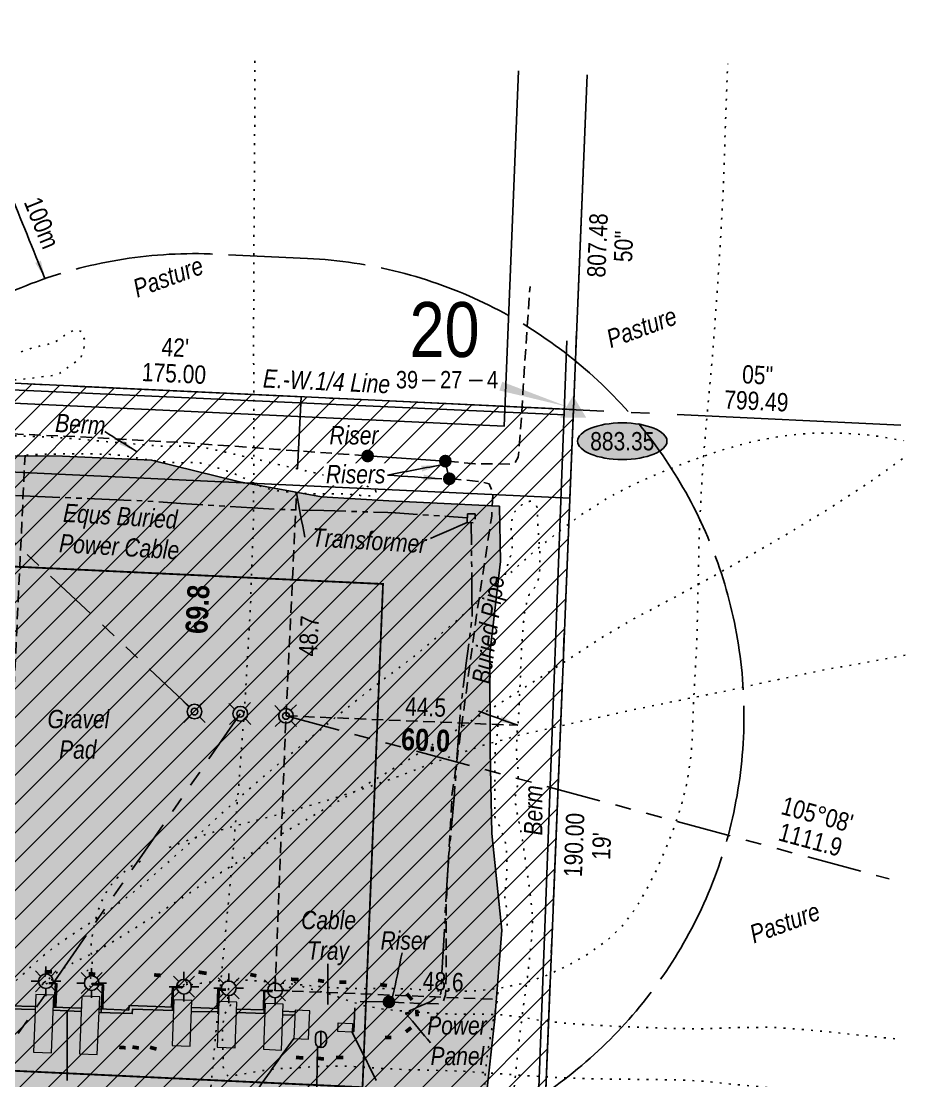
# Model space of a CAD drawing. Extents: x 300929 to 311962, y 5794822 to 5810027.
# Drawn here: x 304027 to 304510, y 5805430 to 5806009 of the extents above; entities that cross this region are included whole.
import ezdxf
from ezdxf.enums import TextEntityAlignment as Align

# ---------------------------------------------------------------- set-up
doc = ezdxf.new("R2010")
doc.units = 0
doc.header["$LTSCALE"] = 5
doc.header["$PDSIZE"] = 0.5
for name, pattern in [('foc-BUFFER', [16.75, 15, -1.75]), ('foc-DOT', [1, 0.2, -0.8]), ('foc-DRILLPATH', [14.75, 6, -1.75, 1.75, -1.75, 1.75, -1.75]), ('foc-QUARTERLINE', [33, 25, -3, 2, -3]), ('foc-TIELINE', [1.875, 1.25, -0.625]), ('foc-TOPO', [1, 0.2, -0.8]), ('POWERLINE5', [7.8, 2.4, -0.6, 0.6, -0.6, 0.6, -0.6, 2.4]), ('UG_PIPE', [1.875, 1.25, -0.625])]:
    doc.linetypes.add(name, pattern=pattern)
doc.layers.get('Defpoints').update_dxf_attribs({"color": 9})
for name, color, linetype in [('10', 1, 'Continuous'), ('9', 3, 'Continuous'), ('AS-DRILL', 8, 'foc-DOT'), ('AS-FENCE', 48, 'foc-FENCE'), ('AS-PIPE-UG', 44, 'UG_PIPE'), ('AS-PIPE-UG-T', 44, 'Continuous'), ('AS-POWER-EXISTING', 72, 'POWERLINE5'), ('AS-POWER-EXISTING-T', 72, 'Continuous'), ('AS-ROADS', 254, 'Continuous'), ('AS-SYMBOL', 7, 'Continuous'), ('AUX-BUFFER', 7, 'foc-BUFFER'), ('C-RW', 13, 'Continuous'), ('C-WS-S', 8, 'Continuous'), ('L-BD', 7, 'Continuous'), ('L-BD1', 253, 'Continuous'), ('L-MON', 1, 'Continuous'), ('L-QSEC', 8, 'foc-QUARTERLINE'), ('L-SECLBL', 7, 'Continuous'), ('L-TIE', 7, 'foc-TIELINE'), ('L-TIE-T', 7, 'Continuous'), ('P-BUFFER-PURPLE', 187, 'foc-TIELINE'), ('P-ELEVATION', 7, 'Continuous'), ('P-PDRILLPATH', 12, 'foc-DRILLPATH'), ('P-PROPOSED', 10, 'Continuous'), ('P-PROPOSED-EXISTING-H', 59, 'Continuous'), ('T-GENERAL', 48, 'foc-TOPO'), ('well', 7, 'Continuous')]:
    doc.layers.add(name, color=color, linetype=linetype)
doc.layers.add('AS-GENERAL', color=48, linetype='Continuous', lineweight=18)
doc.layers.add('T-TEXT', color=48, linetype='Continuous', lineweight=18)
doc.layers.add('AS-PIPE-AG', color=7, linetype='Continuous', true_color=0x7d00fa)
doc.layers.add('AS-PIPE-AG-T', color=7, linetype='Continuous', true_color=0x7d00fa)
doc.styles.add('80', font='ARIALN.TTF', dxfattribs={"height": 10})
doc.styles.add('80CG', font='ARIALN.TTF', dxfattribs={"height": 10})
doc.styles.add('80L', font='ARIALN.TTF', dxfattribs={"height": 10})
doc.styles.add('80LS', font='ARIALNI.TTF', dxfattribs={"height": 10})
doc.styles.add('BOLD', font='ARIALNB.TTF')
doc.styles.add('foc-LtypeFont', font='ARIALN.TTF', dxfattribs={"height": 7.35})
doc.styles.add('SIMPLEX', font='ARIALN.TTF')
doc.linetypes.add('foc-FENCE', pattern='A,10,-1,["X",foc-LtypeFont,S=0.2,R=0,X=-0.625,Y=-0.75],-1.24', length=12.24)
doc.dimstyles.new('CG2011', dxfattribs={"dimscale": 5, "dimtxt": 9, "dimasz": 2, "dimexe": 0.2, "dimexo": 0.0625, "dimgap": 0.5, "dimtad": 0, "dimtih": 1, "dimtoh": 1, "dimzin": 0, "dimdsep": 46, "dimtxsty": '80CG', "dimcen": 0.1, "dimse1": 1, "dimse2": 1, "dimclrd": 256, "dimclrt": 256, "dimaunit": 1, "dimadec": 4, "dimazin": 0, "dimtfac": 0.06, "dimtofl": 0, "dimtmove": 0, "dimatfit": 1, "dimfxl": 0.2, "dimtolj": 1, "dimtzin": 0, "dimlwd": -1, "dimarcsym": 0})
doc.dimstyles.new('Compass 5 000', dxfattribs={"dimscale": 5, "dimtxt": 9, "dimasz": 2, "dimexe": 0.2, "dimexo": 0.0625, "dimgap": 0.5, "dimtad": 0, "dimtih": 1, "dimtoh": 1, "dimzin": 0, "dimdsep": 46, "dimtxsty": '80CG', "dimcen": 0.1, "dimse1": 1, "dimse2": 1, "dimclrd": 256, "dimclrt": 256, "dimaunit": 1, "dimadec": 4, "dimazin": 0, "dimtfac": 0.06, "dimtofl": 0, "dimtmove": 0, "dimatfit": 1, "dimfxl": 0.2, "dimtolj": 1, "dimtzin": 0, "dimlwd": -1, "dimarcsym": 0})

# ---------------------------------------------------------------- blocks, each defined once
blk = doc.blocks.new('STRIA')
blk.add_hatch(color=255).paths.add_polyline_path([(-0.04, 1.52), (-1.47, -0.87), (1.39, -0.87)])
blk = doc.blocks.new('STRIAA')
blk.add_blockref('STRIA', (0, 0))
blk = doc.blocks.new('STRIB')
at = {"color": 1}
blk.add_solid([(-1.12, -0.67), (-0.04, 1.13), (1.04, -0.67)], dxfattribs=at)
blk = doc.blocks.new('STRIBB')
blk.add_blockref('STRIB', (0, 0))
blk = doc.blocks.new('STRICC')
for name in ['STRIAA', 'STRIBB']:
    blk.add_blockref(name, (0, 0))
blk = doc.blocks.new('fdspike')
blk.add_blockref('STRICC', (0, 0))
blk = doc.blocks.new('L-SECLBL')
at = {"layer": '9', "color": 7}
for p, q in [((-5.08, -27.83), (-12.29, -27.83)), ((20.7, -27.83), (13.5, -27.83))]:
    blk.add_line(p, q, dxfattribs=at)
at = {"layer": '10', "color": 2, "style": 'SIMPLEX'}
blk.add_attdef('SEC', text='', height=30, dxfattribs=at).set_placement((0, 0), align=Align.MIDDLE)
at = {"layer": '10', "color": 5, "style": '80L'}
blk.add_attdef('TWP', text='', height=9.5, dxfattribs=at).set_placement((-14.43, -27.37), align=Align.MIDDLE_RIGHT)
blk.add_attdef('RGE', text='', height=9.5, dxfattribs=at).set_placement((3.62, -27.37), align=Align.MIDDLE_CENTER)
blk.add_attdef('MER', text='', height=9.5, dxfattribs=at).set_placement((23.17, -27.37), align=Align.MIDDLE_LEFT)
blk = doc.blocks.new('RISER')
h = blk.add_hatch(color=255)
h.dxf.hatch_style = 1
edge = h.paths.add_edge_path()
edge.add_arc((0, 0), 0.7, 0, 360)
blk.add_hatch(color=13).paths.add_polyline_path([(0.58, -0.15), (-0.58, -0.15, 0.774597)])
at = {"color": 13}
blk.add_line((-0.58, -0.15), (0.58, -0.15), dxfattribs=at)
blk.add_circle((0, 0), 0.6, dxfattribs=at)
blk = doc.blocks.new('GAS')
h = blk.add_hatch(color=255)
h.dxf.hatch_style = 1
edge = h.paths.add_edge_path()
edge.add_arc((0, 0), 0.9, 0, 360)
for p, q in [((0, 0.81), (0, 1.62)), ((-0.81, 0), (-1.62, 0)), ((-0.57, 0.57), (-1.14, 1.14)), ((0.57, 0.57), (1.14, 1.14)), ((1.62, 0), (0.81, 0)), ((-0.57, -0.57), (-1.14, -1.14)), ((0, -0.81), (0, -1.62)), ((1.14, -1.14), (0.57, -0.57))]:
    blk.add_line(p, q)
blk.add_circle((0, 0), 0.8)
blk = doc.blocks.new('we')
at = {"layer": 'P-ELEVATION'}
h = blk.add_hatch(color=111, dxfattribs=at)
h.dxf.hatch_style = 1
edge = h.paths.add_edge_path()
edge.add_ellipse((0, 0), major_axis=(-24.38, 0), ratio=0.410256, start_angle=0, end_angle=360)
at = {"layer": 'P-ELEVATION', "color": 7, "flags": 128}
blk.add_lwpolyline([(0, 0, 12.5, 0, 0), (-12.42, -6.43, 0, 0, 0)], format="xyseb", dxfattribs=at)
at = {"layer": 'P-ELEVATION', "color": 7}
blk.add_ellipse((0, 0), major_axis=(-24.38, 0), ratio=0.410256, dxfattribs=at)
at = {"layer": 'P-ELEVATION', "style": '80'}
blk.add_attdef('ELEVATION', text='', height=10, dxfattribs=at).set_placement((0, 0), align=Align.MIDDLE_CENTER)
blk = doc.blocks.new('*U68')
at = {"color": 48}
for p, q in [((-0.6, 1.18), (-0.6, 0.6)), ((0.6, 1.18), (0.6, 0.6))]:
    blk.add_line(p, q, dxfattribs=at)
for centre, start, end in [((0, 1.18), 360, 540), ((0, 0.6), 180, 360)]:
    blk.add_arc(centre, 0.6, start, end, dxfattribs=at)
at = {"layer": 'Defpoints'}
blk.add_line((0, 1.78), (0, 0), dxfattribs=at)
blk = doc.blocks.new('WC')
at = {"layer": 'L-MON'}
h = blk.add_hatch(color=255, dxfattribs=at)
h.dxf.hatch_style = 1
edge = h.paths.add_edge_path()
edge.add_arc((0, 0), 0.9, 0, 360)
at = {"layer": 'L-MON', "color": 240, "flags": 128}
for points in [[(0.52, 0.61), (1.13, 1.21)], [(-0.62, 0.5), (-1.23, 1.12)], [(-1.18, -1.18), (-0.56, -0.57)], [(1.16, -1.18), (0.56, -0.57)]]:
    blk.add_lwpolyline(points, dxfattribs=at)
at = {"layer": 'L-MON', "color": 240}
for radius in [0.8, 0.373]:
    blk.add_circle((0, 0), radius, dxfattribs=at)

msp = doc.modelspace()

# ---------------------------------------------------------------- hatches: boundary and pattern name
at = {"layer": 'AS-ROADS'}
h = msp.add_hatch(color=256, dxfattribs=at)
h.dxf.hatch_style = 1
h.paths.add_polyline_path([(303917.068, 5805758.193), (303956.298, 5805775.403), (303999.251, 5805771.246), (304049.676, 5805771.028), (304098.378, 5805768.861), (304146.388, 5805757.041), (304191.161, 5805748.846), (304227.893, 5805746.693), (304288.248, 5805743.686), (304288.911, 5805713.551), (304283.036, 5805663.133), (304283.143, 5805609.968), (304284.176, 5805564.993), (304289.661, 5805512.283), (304285.741, 5805463.908), (304280.868, 5805419.413), (304279.878, 5805367.821), (304275.893, 5805350.171), (304234.083, 5805343.343), (304186.243, 5805346.381), (304140.708, 5805348.873), (304085.943, 5805350.723), (304028.601, 5805352.151), (303977.496, 5805358.036), (303922.293, 5805358.898), (303874.173, 5805361.896), (303816.378, 5805367.041), (303765.138, 5805371.586), (303725.253, 5805369.388), (303732.511, 5805427.701), (303732.756, 5805473.748), (303734.883, 5805521.446), (303738.038, 5805570.886), (303738.796, 5805625.651), (303738.943, 5805676.831), (303734.778, 5805723.613), (303779.398, 5805718.281), (303825.173, 5805716.448), (303876.448, 5805717.646), (303918.843, 5805721.588), (303918.469, 5805733.417), (303915.23, 5805741.375), (303904.433, 5805750.278), (303904.433, 5805753.785)])
at = {"layer": 'P-PROPOSED-EXISTING-H'}
h = msp.add_hatch(dxfattribs=at)
h.set_pattern_fill('ANSI31', color=256, scale=3.499752)
h.set_pattern_definition([(45, (3903.029, 1121.398), (-7.857167858, 7.857167858), [])])
h.paths.add_polyline_path([(303701.092, 5805744.73), (303888.37, 5805735.894), (303891.674, 5805817.071), (304328.657, 5805796.453), (304309.342, 5805321.879), (303685.081, 5805351.334)])

# ---------------------------------------------------------------- linework, layer by layer
at = {"layer": 'AS-DRILL', "flags": 128}
for points in [[(304154.828, 5805986.839), (304154.811, 5805978.628), (304154.554, 5805930.375), (304154.207, 5805882.377), (304154.051, 5805834.145), (304154.245, 5805785.9), (304153.999, 5805737.897), (304152.412, 5805690.173), (304149.71, 5805642.742), (304146.241, 5805594.867), (304142.183, 5805547.29), (304137.632, 5805499.258), (304133.025, 5805451.727), (304130.585, 5805424.234)], [(304116.028, 5805481.403), (304116.033, 5805481.528), (304115.884, 5805481.559), (304115.58, 5805481.446), (304115.253, 5805481.409), (304114.96, 5805481.595), (304114.738, 5805481.679), (304114.337, 5805481.67), (304113.761, 5805481.643), (304113.315, 5805481.76), (304112.991, 5805481.798), (304112.235, 5805481.653), (304112.011, 5805481.687), (304112.549, 5805481.991), (304113.402, 5805482.057), (304114.246, 5805481.899), (304115.076, 5805481.991), (304115.684, 5805482.192), (304116.17, 5805482.448), (304116.401, 5805482.614), (304116.868, 5805483.021), (304117.153, 5805483.285), (304117.233, 5805483.407), (304117.362, 5805483.502), (304117.597, 5805483.743), (304117.809, 5805484.035), (304118.045, 5805484.326), (304118.257, 5805484.618), (304118.47, 5805484.934), (304118.493, 5805484.908), (304117.995, 5805484.328), (304117.189, 5805483.559), (304116.8, 5805483.199), (304115.994, 5805482.43), (304115.274, 5805481.958), (304114.723, 5805481.93), (304114.181, 5805482.152), (304113.93, 5805482.112), (304114.089, 5805481.73), (304114.223, 5805481.299), (304114.158, 5805480.926), (304113.969, 5805480.584), (304114.14, 5805480.477), (304114.931, 5805480.871), (304115.853, 5805481.41), (304116.6, 5805481.931), (304117.073, 5805482.513), (304117.173, 5805483.159), (304117.128, 5805483.912), (304117.009, 5805484.692), (304116.872, 5805485.023), (304116.714, 5805484.829), (304116.846, 5805484.373), (304117.23, 5805483.957), (304117.646, 5805483.716), (304118.042, 5805483.6), (304118.416, 5805483.585), (304118.639, 5805483.527), (304118.653, 5805483.251), (304118.641, 5805482.951), (304118.812, 5805482.844), (304118.685, 5805482.799), (304118.033, 5805482.75), (304117.354, 5805482.676), (304116.953, 5805482.642), (304116.746, 5805482.476), (304116.688, 5805482.278), (304116.784, 5805482.174), (304117.282, 5805482.104), (304117.382, 5805482.1), (304119.193, 5805482.354), (304122.213, 5805482.81), (304125.411, 5805483.309), (304126.066, 5805483.433), (304130.694, 5805484.051), (304135.847, 5805484.648), (304141.546, 5805485.148), (304148.151, 5805485.138), (304155.434, 5805484.575), (304163.39, 5805483.935), (304172.217, 5805483.186), (304182.211, 5805482.19), (304193.18, 5805481.182), (304204.91, 5805480.443), (304216.938, 5805480.293), (304228.403, 5805480.44), (304239.651, 5805480.171), (304251.276, 5805479.311), (304263.165, 5805478.791), (304275.764, 5805479.169), (304288.906, 5805480.601), (304301.827, 5805483.393), (304314.232, 5805487.706), (304326.03, 5805493.145), (304336.887, 5805499.421), (304347.006, 5805506.677), (304355.978, 5805515.28), (304362.902, 5805524.614), (304368.648, 5805534.519), (304373.944, 5805545.094), (304378.695, 5805555.789), (304383.171, 5805567.121), (304387.168, 5805578.998), (304390.418, 5805591.579), (304392.464, 5805604.108), (304393.002, 5805610.117), (304393.387, 5805616.056), (304393.69, 5805622.474), (304393.948, 5805629.645), (304394.272, 5805637.838), (304394.786, 5805647.05), (304395.359, 5805657.11), (304395.857, 5805667.799), (304396.25, 5805679.017), (304396.539, 5805690.765), (304396.787, 5805703.365), (304397.028, 5805715.815), (304397.422, 5805729.585), (304398.028, 5805743.647), (304398.878, 5805758.825), (304399.93, 5805774.046), (304401.309, 5805789.954), (304402.83, 5805806.282), (304404.335, 5805822.835), (304405.654, 5805839.746), (304406.871, 5805857.262), (304408.079, 5805875.153), (304409.248, 5805893.971), (304410.224, 5805912.973), (304410.963, 5805932.309), (304411.623, 5805952.173), (304412.378, 5805972.559), (304412.863, 5805985.213)], [(304294.419, 5805707.495), (304306.826, 5805718.636), (304319.961, 5805729.376), (304331.483, 5805737.952), (304333.672, 5805739.517), (304348.016, 5805748.582), (304363.01, 5805756.347), (304378.687, 5805763.058), (304394.769, 5805769.252), (304410.748, 5805774.726), (304426.478, 5805778.983), (304442.588, 5805782.074), (304459.012, 5805783.626), (304475.327, 5805783.682), (304491.814, 5805782.405), (304508.441, 5805779.596), (304508.94, 5805779.465)], [(304040.666, 5805484.378), (304040.435, 5805484.237), (304039.998, 5805483.954), (304039.619, 5805483.844), (304039.117, 5805483.814), (304038.659, 5805483.607), (304038.141, 5805483.177), (304037.624, 5805482.747), (304038.056, 5805482.905), (304039.383, 5805483.578), (304040.789, 5805484.323), (304042.291, 5805484.99), (304043.948, 5805485.124), (304044.252, 5805485.237), (304044.689, 5805485.52), (304044.295, 5805485.035), (304043.036, 5805484.209), (304041.984, 5805483.55), (304041.219, 5805483.18), (304040.556, 5805482.881), (304039.819, 5805482.585), (304039.159, 5805482.336), (304038.525, 5805482.111), (304038.013, 5805481.831), (304037.861, 5805481.787), (304038.173, 5805482.075), (304038.563, 5805482.46), (304038.981, 5805482.894), (304039.086, 5805483.014), (304040.249, 5805483.969), (304042.292, 5805485.64), (304044.463, 5805487.405), (304045.316, 5805488.097), (304049.485, 5805491.035), (304054.934, 5805494.047), (304061.337, 5805497.172), (304068.462, 5805500.818), (304076.167, 5805505.242), (304084.553, 5805510.415), (304093.661, 5805516.135), (304103.691, 5805522.394), (304114.094, 5805529.213), (304125.067, 5805536.561), (304136.489, 5805543.84), (304148.343, 5805551.303), (304160.486, 5805559.13), (304173.259, 5805567.056), (304188.134, 5805575.625), (304204.395, 5805585.066), (304220.177, 5805594.425), (304235.957, 5805603.734), (304252.755, 5805614.129), (304270.757, 5805625.226), (304290.014, 5805637.05), (304309.676, 5805649.609), (304328.498, 5805661.825), (304345.42, 5805672.815), (304362.527, 5805682.772), (304381.918, 5805692.939), (304403.113, 5805704.411), (304425.938, 5805717.27), (304449.192, 5805730.837), (304471.855, 5805744.653), (304493.513, 5805758.984), (304509.583, 5805770.625)], [(304015.788, 5805485.398), (304015.872, 5805485.62), (304015.912, 5805485.994), (304015.817, 5805486.122), (304015.648, 5805486.279), (304015.424, 5805486.313), (304015.262, 5805486.019), (304015.069, 5805485.551), (304014.924, 5805485.057), (304014.852, 5805484.509), (304014.732, 5805483.989), (304014.488, 5805483.523), (304014.294, 5805483.055), (304014.408, 5805482.751), (304014.854, 5805483.283), (304015.595, 5805484.305), (304016.325, 5805485.052), (304016.795, 5805485.558), (304017.137, 5805485.97), (304017.354, 5805486.412), (304017.572, 5805486.854), (304018.039, 5805487.261), (304018.551, 5805487.565), (304018.934, 5805487.751), (304019.168, 5805487.992), (304019.458, 5805488.355), (304019.746, 5805488.694), (304019.963, 5805489.111), (304020.132, 5805489.58), (304020.278, 5805490.124), (304020.409, 5805490.269), (304020.591, 5805489.812), (304020.714, 5805489.132), (304020.654, 5805488.233), (304020.594, 5805487.36), (304020.588, 5805486.559), (304020.507, 5805485.787), (304020.498, 5805484.912), (304020.771, 5805484.225), (304021.684, 5805483.914), (304023.114, 5805484.008), (304024.443, 5805484.706), (304024.727, 5805484.945), (304026.593, 5805486.572), (304028.721, 5805488.515), (304030.988, 5805490.802), (304033.097, 5805492.87), (304033.823, 5805493.517), (304037.274, 5805496.633), (304041.179, 5805499.856), (304046.209, 5805503.686), (304052.539, 5805508.114), (304059.784, 5805512.907), (304068.314, 5805518.575), (304077.209, 5805524.603), (304085.917, 5805530.964), (304095.097, 5805538.507), (304105.256, 5805547.388), (304116.615, 5805557.522), (304126.87, 5805566.925), (304128.948, 5805568.869), (304141.927, 5805580.741), (304154.473, 5805591.779), (304166.744, 5805602.203), (304179.182, 5805612.419), (304191.231, 5805622.276), (304203.562, 5805632.322), (304216.48, 5805642.645), (304229.377, 5805652.443), (304242.533, 5805662.456), (304255.494, 5805673.253), (304268.526, 5805684.572), (304275.617, 5805690.724)], [(304108.05, 5805557.391), (304116.282, 5805560.652), (304128.451, 5805564.675), (304142.397, 5805568.752), (304157.745, 5805572.824), (304174.611, 5805577.337), (304192.989, 5805582.74), (304212.12, 5805588.839), (304232.519, 5805596.015), (304254.393, 5805604.407), (304278.171, 5805612.875), (304299.015, 5805618.656), (304304.975, 5805620.047), (304332.842, 5805626.276), (304359.699, 5805632.246), (304386.36, 5805637.697), (304412.967, 5805643.051), (304438.383, 5805648.651), (304464.319, 5805654.106), (304491.687, 5805659.08), (304510.098, 5805662.497)], [(304065.666, 5805483.366), (304065.76, 5805483.212), (304065.876, 5805482.982), (304065.917, 5805482.755), (304065.981, 5805482.477), (304065.604, 5805481.817), (304065.087, 5805480.761), (304065.382, 5805479.974), (304065.594, 5805480.291), (304065.007, 5805481.265), (304064.141, 5805482.125), (304063.496, 5805482.901), (304062.961, 5805483.948), (304062.206, 5805485.729), (304062.016, 5805487.888), (304062.941, 5805489.753), (304064.226, 5805491.254), (304064.594, 5805491.69), (304065.123, 5805492.419), (304065.472, 5805493.031), (304065.858, 5805493.941), (304065.971, 5805494.888), (304065.957, 5805495.163), (304065.714, 5805497.249), (304065.361, 5805500.341), (304065.329, 5805500.792), (304065.428, 5805505.842), (304066.385, 5805511.709), (304067.694, 5805517.587), (304069.404, 5805523.524), (304071.874, 5805529.657), (304075.24, 5805535.703), (304080.301, 5805541.583), (304087.327, 5805547.16), (304093.269, 5805550.523)], [(304165.763, 5805479.388), (304165.416, 5805479.477), (304165.321, 5805479.606), (304166.028, 5805479.753), (304166.833, 5805479.871), (304167.388, 5805479.975), (304167.924, 5805480.253), (304168.655, 5805480.4), (304169.724, 5805480.207), (304171.064, 5805479.929), (304172.324, 5805479.529), (304172.964, 5805479.279), (304173.128, 5805479.622), (304173.508, 5805480.358), (304173.886, 5805481.069), (304174.431, 5805481.572), (304174.716, 5805481.812), (304174.604, 5805482.141), (304174.6, 5805482.692), (304174.661, 5805482.965), (304174.848, 5805483.257), (304175.083, 5805483.498), (304175.211, 5805483.593), (304175.292, 5805483.74), (304175.351, 5805483.963), (304175.607, 5805484.103), (304175.632, 5805484.102), (304176.691, 5805483.685), (304179.067, 5805482.39), (304181.204, 5805481.38), (304182.834, 5805480.84), (304187.737, 5805479.546), (304193.603, 5805477.938), (304199.998, 5805475.809), (304206.955, 5805473.307), (304214.671, 5805471.026), (304223.362, 5805469.356), (304232.904, 5805468.328), (304242.931, 5805467.557), (304253.608, 5805466.76), (304264.903, 5805466.414), (304276.289, 5805466.464), (304287.387, 5805466.201), (304298.551, 5805465.059), (304310.555, 5805463.034), (304324.452, 5805461.409), (304340.699, 5805460.367), (304359.576, 5805459.42), (304380.236, 5805458.629), (304400.492, 5805458.379), (304418.908, 5805459.053), (304436.655, 5805459.277), (304455.317, 5805457.94), (304475.53, 5805455.965), (304497.379, 5805453.6), (304506.194, 5805452.844)], [(304140.468, 5805480.506), (304140.379, 5805480.159), (304140.383, 5805479.608), (304140.586, 5805479.05), (304140.759, 5805478.367), (304140.507, 5805477.702), (304139.949, 5805476.873), (304140.06, 5805474.617), (304140.252, 5805473.759), (304140.17, 5805473.587), (304140.215, 5805473.46), (304140.603, 5805473.144), (304140.937, 5805472.731), (304141.251, 5805472.468), (304141.645, 5805472.303), (304141.795, 5805472.297), (304141.748, 5805471.748), (304141.264, 5805470.892), (304140.765, 5805470.286), (304140.294, 5805469.754), (304139.983, 5805469.491), (304139.75, 5805469.3), (304139.327, 5805468.716), (304139.299, 5805468.643), (304138.539, 5805466.496), (304137.669, 5805462.852), (304137.387, 5805461.412), (304137.055, 5805458.698), (304136.973, 5805454.098), (304137.187, 5805449.386), (304137.38, 5805444.774), (304137.493, 5805440.667), (304137.534, 5805437.913), (304137.59, 5805436.785), (304137.7, 5805436.405), (304137.834, 5805436), (304138.017, 5805435.567), (304138.301, 5805435.156), (304138.582, 5805434.669), (304138.862, 5805434.158), (304139.119, 5805433.697), (304139.427, 5805433.26), (304139.738, 5805432.897), (304140.157, 5805432.731), (304140.182, 5805432.73), (304141.687, 5805432.845), (304144.527, 5805433.158), (304148.35, 5805433.683), (304152.986, 5805434.501), (304158.557, 5805435.531), (304164.896, 5805436.407), (304171.845, 5805436.883), (304178.912, 5805437.179), (304185.962, 5805437.651), (304193.908, 5805438.038), (304203.367, 5805438.064), (304214.375, 5805437.429), (304226.727, 5805436.591), (304239.64, 5805436.055), (304253.464, 5805435.759), (304269.029, 5805435.194), (304286.122, 5805434.043), (304303.837, 5805432.793), (304321.431, 5805431.672), (304338.398, 5805431.127), (304354.576, 5805430.888), (304370.407, 5805430.713), (304385.438, 5805430.569), (304400.641, 5805429.719), (304417.26, 5805427.986), (304435.434, 5805426.317), (304453.771, 5805425.643), (304471.507, 5805425.568), (304488.353, 5805425.127), (304505.231, 5805423.609), (304506.289, 5805423.464)]]:
    msp.add_lwpolyline(points, dxfattribs=at)
at = {"layer": 'AS-FENCE', "flags": 128}
for points in [[(304325.041, 5805834.006), (304299.292, 5805144.565)], [(303560.927, 5805828.443), (303690.886, 5805822.446), (303893.046, 5805813.001), (304324.001, 5805793.628)]]:
    msp.add_lwpolyline(points, dxfattribs=at)
at = {"layer": 'AS-GENERAL', "const_width": 2, "flags": 128}
for points in [[(304040.079, 5805489.391), (304044.061, 5805489.536)], [(304063.97, 5805488.393), (304067.594, 5805488.296)], [(304099.768, 5805487.854), (304103.428, 5805487.553)], [(304124.016, 5805489.404), (304128.44, 5805488.64)], [(304155.607, 5805487.346), (304152.23, 5805488.053)], [(304178.627, 5805485.222), (304174.428, 5805485.45)], [(304192.535, 5805484.289), (304189.229, 5805484.9)], [(304204.698, 5805483.791), (304200.847, 5805483.859)], [(304226.864, 5805481.978), (304223.149, 5805482.566)], [(304240.576, 5805474.183), (304237.7, 5805477.623)], [(304243.326, 5805465.265), (304243.146, 5805468.814)], [(304237.18, 5805456.757), (304240.103, 5805459.053)], [(304225.768, 5805453.604), (304229.338, 5805453.604)], [(304080.706, 5805448.314), (304084.249, 5805448.053)], [(304087.935, 5805448.457), (304091.454, 5805447.886)], [(304097.494, 5805448.314), (304101.085, 5805447.34)], [(304177.183, 5805442.797), (304181.235, 5805442.465)], [(304188.886, 5805442.354), (304192.473, 5805441.889)], [(304199.117, 5805442.774), (304203.059, 5805442.73)]]:
    msp.add_lwpolyline(points, dxfattribs=at)
at = {"layer": 'AS-GENERAL'}
for points in [[(304035.245, 5805477.193), (304033.948, 5805445.709), (304043.762, 5805445.341), (304045.059, 5805476.825)], [(304060.245, 5805476.18), (304058.948, 5805444.696), (304068.762, 5805444.329), (304070.059, 5805475.812)], [(304110.607, 5805474.218), (304109.67, 5805449.218), (304119.485, 5805448.85), (304120.421, 5805473.85)], [(304135.047, 5805473.32), (304134.11, 5805448.32), (304143.925, 5805447.952), (304144.861, 5805472.952)], [(304160.342, 5805472.203), (304159.405, 5805447.203), (304169.22, 5805446.835), (304170.156, 5805471.835)], [(304184.748, 5805468.134), (304176.752, 5805468.533), (304175.986, 5805453.176), (304183.981, 5805452.777)], [(304207.818, 5805456.612), (304200.029, 5805457.001), (304200.263, 5805461.699), (304208.053, 5805461.31)]]:
    msp.add_lwpolyline(points, close=True, dxfattribs=at)
at = {"layer": 'AS-PIPE-AG', "flags": 128}
for points in [[(304216.326, 5805771.131), (304258.726, 5805768.328)], [(304260.908, 5805758.691), (304258.726, 5805768.328)], [(304042.311, 5805483.481), (304046.012, 5805483.435), (304045.235, 5805470.18)], [(304042.356, 5805483.058), (304046.697, 5805482.967), (304046.103, 5805470.134)], [(304065.813, 5805483.151), (304071.55, 5805483.06), (304070.912, 5805467.454)], [(304065.95, 5805482.423), (304072.187, 5805482.332), (304071.777, 5805469.32)], [(304115.255, 5805481.296), (304109.717, 5805481.407), (304109.259, 5805470.227)], [(304109.878, 5805468.426), (304110.385, 5805481.045), (304115.227, 5805480.962)], [(304138.914, 5805480.1), (304134.58, 5805480.302), (304134.175, 5805470.022)], [(304134.753, 5805467.711), (304135.244, 5805479.551), (304138.914, 5805479.464)], [(304159.384, 5805469.18), (304159.617, 5805479.392), (304164.595, 5805479.363)], [(304164.246, 5805478.548), (304160.083, 5805478.693), (304159.879, 5805466.91)], [(304034.972, 5805470.567), (304019.899, 5805471)], [(304069.79, 5805469.29), (304085.956, 5805468.656), (304086.051, 5805471.074), (304110.456, 5805470.183)], [(304227.941, 5805473.103), (304212.285, 5805473.322)], [(304019.832, 5805469.357), (304034.904, 5805468.932)], [(304044.716, 5805468.499), (304059.905, 5805467.925)], [(304059.974, 5805469.596), (304044.787, 5805470.213)], [(304110.39, 5805468.408), (304087.996, 5805469.178), (304087.853, 5805466.712), (304069.712, 5805467.381)], [(304134.835, 5805467.658), (304120.197, 5805467.849)], [(304120.276, 5805469.972), (304134.906, 5805469.551)], [(304160.14, 5805466.801), (304144.647, 5805467.226)], [(304144.72, 5805469.168), (304160.215, 5805468.81)], [(304176.618, 5805465.844), (304169.941, 5805466.094)], [(304170.014, 5805468.039), (304176.711, 5805467.717)], [(304207.836, 5805456.958), (304208.804, 5805456.947), (304209.373, 5805469.832)]]:
    msp.add_lwpolyline(points, dxfattribs=at)
at = {"layer": 'AS-PIPE-UG', "flags": 128}
for points in [[(304259.611, 5805768.278), (304274.753, 5805766.871), (304294.151, 5805766.738), (304296.821, 5805767.456), (304298.566, 5805770.426), (304300.386, 5805792.323), (304301.206, 5805808.813), (304304.951, 5805863.641)], [(304215.561, 5805771.226), (304196.673, 5805772.621), (304167.243, 5805774.728), (304115.906, 5805778.423), (304058.853, 5805781.616), (303959.156, 5805786.001), (303894.218, 5805788.748), (303618.511, 5805799.871), (303598.101, 5805801.038), (303559.789, 5805804.333)], [(304261.213, 5805758.788), (304276.568, 5805757.286), (304282.593, 5805755.973), (304284.673, 5805750.988), (304284.101, 5805738.333), (304281.346, 5805720.901), (304275.801, 5805684.278), (304268.993, 5805633.911), (304262.353, 5805585.696), (304259.223, 5805527.968), (304259.193, 5805487.048), (304258.896, 5805476.993), (304257.611, 5805473.426), (304254.908, 5805472.078), (304243.563, 5805472.303), (304229.553, 5805473.018)]]:
    msp.add_lwpolyline(points, dxfattribs=at)
at = {"layer": 'AS-POWER-EXISTING', "flags": 128}
for points in [[(304270.446, 5805737.401), (304227.348, 5805740.311), (304168.686, 5805741.956), (304088.226, 5805746.883), (304020.973, 5805749.616), (303964.068, 5805752.603), (303909.786, 5805744.118), (303890.448, 5805741.798), (303682.588, 5805743.961), (303557.295, 5805751.468)], [(304272.866, 5805734.571), (304273.396, 5805682.736), (304267.078, 5805634.333), (304263.558, 5805584.611), (304260.008, 5805545.133), (304256.273, 5805477.431), (304250.381, 5805473.101), (304239.018, 5805468.206)]]:
    msp.add_lwpolyline(points, dxfattribs=at)
msp.add_lwpolyline([(304270.631, 5805734.813), (304270.751, 5805739.604), (304275.093, 5805739.496), (304274.973, 5805734.704)], close=True, dxfattribs=at)
at = {"layer": 'AS-POWER-EXISTING', "const_width": 2.5, "flags": 128}
msp.add_lwpolyline([(304238.143, 5805466.256), (304237.816, 5805467.596)], dxfattribs=at)
at = {"layer": 'AS-ROADS', "flags": 128}
msp.add_lwpolyline([(303999.251, 5805771.246), (304049.676, 5805771.028), (304098.378, 5805768.861), (304146.388, 5805757.041), (304191.161, 5805748.846), (304227.893, 5805746.693), (304288.248, 5805743.686), (304288.911, 5805713.551), (304283.036, 5805663.133), (304283.143, 5805609.968), (304284.176, 5805564.993), (304289.661, 5805512.283), (304285.741, 5805463.908), (304280.868, 5805419.413), (304279.878, 5805367.821), (304275.893, 5805350.171), (304234.083, 5805343.343), (304186.243, 5805346.381), (304140.708, 5805348.873), (304085.943, 5805350.723), (304028.601, 5805352.151), (303977.496, 5805358.036)], dxfattribs=at)
at = {"layer": 'C-RW'}
for points in [[(303560.603, 5805821.587), (304290.759, 5805787.39), (304298.653, 5805981.461)], [(303558.836, 5805784.131), (304326.692, 5805748.168), (304336.091, 5805979.238)]]:
    msp.add_lwpolyline(points, dxfattribs=at)
at = {"layer": 'L-QSEC', "flags": 128}
for points in [[(304336.085, 5805979.239), (304302.143, 5805145.123)], [(303561.126, 5805832.667), (304507.347, 5805788.015)]]:
    msp.add_lwpolyline(points, dxfattribs=at)
at = {"layer": 'L-SECLBL', "flags": 128}
msp.add_lwpolyline([(304325.463, 5805798.039, 0, 5, 0), (304289.023, 5805809.268, 0, 0, 0)], format="xyseb", dxfattribs=at)
at = {"layer": 'L-TIE', "flags": 128}
for points in [[(304015.788, 5805485.398), (304029.294, 5805771.599)], [(304171.754, 5805629.262), (304177.497, 5805750.987)], [(304165.763, 5805479.388), (304171.754, 5805629.262)], [(304171.754, 5805629.262), (304298.292, 5805624.113)], [(304165.763, 5805479.388), (304287.135, 5805474.449)]]:
    msp.add_lwpolyline(points, dxfattribs=at)
at = {"layer": 'P-BUFFER-PURPLE', "const_width": 1}
msp.add_lwpolyline([(303796.909, 5805640.105), (303984.188, 5805631.269), (303987.491, 5805712.446), (304224.707, 5805701.253), (304213.525, 5805426.504), (303789.031, 5805446.533)], close=True, dxfattribs=at)
at = {"layer": 'P-PDRILLPATH'}
for points in [[(303720.853, 5806008.513), (304121.812, 5805631.618)], [(304146.783, 5805630.44), (303890.171, 5805260.692)], [(304171.754, 5805629.262), (304501.04, 5805540.235)]]:
    msp.add_lwpolyline(points, dxfattribs=at)
at = {"layer": 'T-GENERAL', "flags": 128}
msp.add_lwpolyline([(303787.605, 5805837.724), (303813.799, 5805836.891), (303892.658, 5805835.704), (303962.137, 5805830.788), (304024.023, 5805826.911), (304034.305, 5805830.485), (304045.035, 5805832.868), (304051.442, 5805837.484), (304057.254, 5805840.463), (304060.831, 5805838.527), (304062.172, 5805832.57), (304059.638, 5805824.379), (304046.972, 5805815.443), (304027.153, 5805812.912), (304007.946, 5805812.124), (303923.687, 5805816.174), (303825.6, 5805820.955), (303793.528, 5805824.376), (303782.649, 5805827.95), (303782.649, 5805830.779), (303784.587, 5805834.205)], close=True, dxfattribs=at)
msp.add_lwpolyline([(304220.84, 5805751.772, 0.2514433), (304219.342, 5805753.459, 0.0313385), (304203.008, 5805758.328, 0.0005723), (304185.286, 5805762.4, -0.001284), (304177.389, 5805764.227, -0.0002317), (304161.461, 5805767.961, 0.0002611), (304147.321, 5805771.276, 0.0031443), (304134.408, 5805774.211, 0.006344), (304127.981, 5805775.543, 0.0291343), (304123.343, 5805776.166, 0.0156941), (304114.67, 5805776.548, 0.0172878), (304109.183, 5805776.426, -0.0276728), (304105.753, 5805776.422, -0.0054317), (304100.661, 5805776.753, -0.001873), (304085.911, 5805777.928, -0.0026536), (304071.676, 5805779.192, 0.0026863), (304057.614, 5805780.44, 0.0097121), (304042.903, 5805781.378, 0.0036579), (304003.793, 5805782.824, 0.0084385), (303980.896, 5805783.116, 0.0253389), (303973.277, 5805782.698, 0.0199502), (303970.605, 5805782.307, 0.0098253), (303965.24, 5805781.192, 0.0258557), (303962.197, 5805780.33, 0.0265429), (303959.337, 5805779.184, 0.1418049), (303956.762, 5805776.944, 0.3159365), (303956.826, 5805775.294, 0.1540118), (303958.385, 5805774.194, 0.0653295), (303962.728, 5805773.411, 0.006521), (303966.648, 5805773.275, 0.0137755), (303968.505, 5805773.286, 0.0217662), (303972.385, 5805773.585, -0.0163474), (303977.547, 5805774.039, -0.0633789), (303995.066, 5805772.783, 0.0551422), (304015.157, 5805771.011, 0.009522), (304029.058, 5805771.585, -0.0097319), (304042.66, 5805772.141, -0.0053433), (304059.959, 5805772.326, -0.0072702), (304072.674, 5805772.141, -0.0408495), (304088.983, 5805770.327, 0.0317911), (304109.88, 5805767.62, 0.0306181), (304118.789, 5805767.584, -0.0471906), (304124.573, 5805767.369, -0.0388486), (304128.46, 5805766.544, -0.0128315), (304139.894, 5805762.851, -0.0464428), (304151.809, 5805757.374, 0.0637234), (304160.642, 5805753.676, 0.0357186), (304170.306, 5805751.739, 0.0231823), (304185.432, 5805750.526, 0.0135404), (304197.816, 5805750.445, -0.0207372), (304205.902, 5805750.275, -0.0149153), (304210.494, 5805749.851, 0.0141866), (304215.321, 5805749.397, 0.0307862), (304217.79, 5805749.388, 0.0444107), (304219.486, 5805749.638, 0.194935), (304220.618, 5805750.446, 0.202334)], format="xyb", close=True, dxfattribs=at)
for points in [[(304291.438, 5805706.258, 0.0000086), (304291.467, 5805706.376, -0.0009383), (304293.03, 5805712.639, -0.036894), (304294.207, 5805716.19, 0.0471607), (304295.072, 5805718.988, 0.041515), (304295.253, 5805720.461, 0.0143998), (304295.299, 5805724.733, 0.0320873), (304294.997, 5805728.395, -0.0320304), (304294.694, 5805732.064, -0.0430231), (304294.906, 5805735.204, -0.041007), (304295.677, 5805738.413, -0.0544648), (304296.717, 5805740.703, -0.0606019), (304298.097, 5805742.495, -0.0475391), (304299.871, 5805743.985, -0.0363135), (304302.484, 5805745.518, -0.0298006), (304304.356, 5805746.307, -0.0859209), (304305.055, 5805746.425, -0.0989633), (304305.508, 5805746.333, -0.0409015), (304306.492, 5805745.821, -0.0968935), (304308.318, 5805744.103, -0.1299751), (304308.988, 5805742.344, -0.0348043), (304309.093, 5805739.417, 0.0216428), (304309.139, 5805734.71, 0.0082162), (304309.656, 5805727.273, -0.0071139), (304310.273, 5805718.686, -0.0325923), (304310.192, 5805708.324, -0.0534691), (304309.061, 5805702.099, -0.1433878), (304306.666, 5805698.374, 0.1381434), (304304.145, 5805694.54, 0.0235928), (304302.53, 5805688.47, 0.0291401), (304301.747, 5805683.444, 0.0048884), (304300.756, 5805672.02, 0.0068876), (304300.244, 5805663.897, 0.0035539), (304299.644, 5805649.638, -0.0035479), (304299.043, 5805635.356, -0.0082882), (304298.35, 5805624.826, 0.007917), (304297.616, 5805613.803, 0.042669), (304297.909, 5805605.361, -0.0344586), (304298.442, 5805594.922, -0.0647993), (304297.399, 5805587.891, 0.0926385), (304296.941, 5805582.919, 0.0331637), (304298.329, 5805574.268, -0.0195906), (304301.074, 5805559.704, -0.0010174), (304303.914, 5805540.257, -0.002992), (304304.827, 5805533.636, -0.0062812), (304305.637, 5805526.838, -0.0082295), (304306.103, 5805521.633, -0.0298958), (304306.195, 5805514.715, -0.0145837), (304305.123, 5805500.584, -0.0090296), (304302.031, 5805475.559, 0.0083835), (304298.665, 5805448.61, 0.0008714), (304296.781, 5805430.851, 0.001165), (304295.425, 5805417.563, 0.0058077), (304294.793, 5805410.366, 0.0032691), (304293.901, 5805397.563, 0.0775534), (304294.761, 5805388.212, -0.0942807), (304295.215, 5805380.478, -0.037275), (304294.542, 5805377.223, -0.0230767), (304292.831, 5805372.138, -0.0319199), (304291.806, 5805369.931, -0.032255), (304290.521, 5805367.894, -0.2317325), (304287.022, 5805366.037, -0.2477386), (304283.666, 5805367.67, -0.0659849), (304281.985, 5805370.746, -0.0604984), (304281.049, 5805374.449, -0.0044991), (304280.647, 5805377.853, -0.0204084), (304280.596, 5805378.607, -0.010509), (304280.582, 5805380.801, -0.0080316), (304280.671, 5805383.671, -0.0380574), (304281.149, 5805387.535, 0.0367834), (304281.654, 5805391.532, 0.0478715), (304281.334, 5805398.888, -0.0293206), (304280.368, 5805410.853, -0.0071979), (304280.25, 5805426.462, -0.0170857), (304280.52, 5805433.034, -0.0097427), (304281.349, 5805441.768, -0.0146424), (304282.184, 5805447.546, -0.0012388), (304283.121, 5805452.845, -0.0008009), (304284.606, 5805461.034, -0.005695), (304286.442, 5805470.466, 0.0143838), (304287.104, 5805474.213, 0.0224955), (304287.18, 5805474.965, 0.0028423), (304287.482, 5805480.94, 0.0011652), (304287.497, 5805481.303)], [(304292.549, 5805514.798, 0.0039568), (304292.551, 5805516.356, 0.0104121), (304292.422, 5805521.096, 0.0157694), (304292.173, 5805524.217, 0.04286), (304291.786, 5805526.158, -0.0387885), (304291.341, 5805528.299, -0.0682038), (304291.392, 5805534.069, 0.0346838), (304292.246, 5805545.344, 0.0110168), (304292.069, 5805556.642, 0.0454862), (304291.717, 5805559.362, 0.0276754), (304291.093, 5805561.575, 0.0100377), (304288.918, 5805567.525, 0.0457432), (304286.403, 5805572.578, -0.1212881), (304285.742, 5805574.63, -0.014924), (304285.695, 5805575.776, -0.0029086), (304285.666, 5805581.659, -0.0014282), (304285.711, 5805593.634, -0.0015716), (304285.817, 5805604.515, -0.034297), (304286.991, 5805618.9, 0.0529679), (304287.404, 5805628.251, 0.0012568), (304287.295, 5805629.951)]]:
    msp.add_lwpolyline(points, format="xyb", dxfattribs=at)
at = {"layer": 'well'}
for p in [(304040.222, 5805487.29), (304065.172, 5805486.119)]:
    msp.add_point(p, dxfattribs=at)

# ---------------------------------------------------------------- block references
at = {"layer": 'AS-SYMBOL', "xscale": 4.999646050000025, "yscale": 4.999646050000025, "zscale": 4.999646050000025}
for p in [(304258.726, 5805768.328), (304260.908, 5805758.691), (304227.941, 5805473.103)]:
    msp.add_blockref('RISER', p, dxfattribs=at)
at = {"layer": 'AS-SYMBOL', "color": 2, "xscale": 4.999646050000024, "yscale": 4.999646050000024, "zscale": 4.999646050000024}
msp.add_blockref('*U68', (304190.786, 5805448.163), dxfattribs=at)
at = {"layer": 'C-WS-S', "xscale": 4.999646050000025, "yscale": 4.999646050000025, "zscale": 4.999646050000025}
for p in [(304040.666, 5805484.378), (304065.666, 5805483.366), (304116.028, 5805481.403), (304140.468, 5805480.506), (304165.763, 5805479.388)]:
    msp.add_blockref('GAS', p, dxfattribs=at)
at = {"layer": 'L-MON'}
for name, p, xscale, yscale, zscale in [('fdspike', (304328.673, 5805796.456), 5.000000000000029, 5.000000000000029, 5.000000000000029), ('WC', (304121.812, 5805631.618), 4.999646050000015, 4.999646050000015, 4.999646050000015), ('WC', (304146.783, 5805630.44), 4.999646050000015, 4.999646050000015, 4.999646050000015), ('WC', (304171.754, 5805629.262), 4.999646050000015, 4.999646050000015, 4.999646050000015)]:
    msp.add_blockref(name, p, dxfattribs=dict(at, xscale=xscale, yscale=yscale, zscale=zscale))
at = {"layer": 'L-SECLBL'}
msp.add_blockref('L-SECLBL', (304258.31, 5805840.166), dxfattribs=at).add_auto_attribs({'SEC': '20', 'TWP': '39', 'RGE': '27', 'MER': '4'})
at = {"layer": 'P-ELEVATION', "xscale": 0.99992921, "yscale": 0.99992921, "zscale": 0.99992921}
msp.add_blockref('we', (304355.332, 5805779.213), dxfattribs=at).add_auto_attribs({'ELEVATION': '883.35'})

# ---------------------------------------------------------------- texts
at = {"layer": 'AS-PIPE-AG-T', "insert": (304172.787, 5805522.779), "char_height": 9.99929, "attachment_point": 1, "style": '80L'}
msp.add_mtext_dynamic_manual_height_columns('\\pi7.2611;{\\fArial Narrow|b0|i1|c0|p34;Cable\\P\\pi10.47;Tray}', width=43.12183, gutter_width=50, heights=[0], dxfattribs=at)
at = {"layer": 'AS-PIPE-UG-T', "insert": (304273.13, 5805647.441), "char_height": 9.99929, "attachment_point": 1, "rotation": 82.302741, "style": '80L'}
msp.add_mtext_dynamic_manual_height_columns('\\pi0.30105;{\\fArial Narrow|b0|i1|c0|p34;Buried Pipe}', width=59.03588, gutter_width=50, heights=[0], dxfattribs=at)
at = {"layer": 'AS-POWER-EXISTING-T', "char_height": 9.99929, "attachment_point": 1, "rotation": 356.495491, "style": '80L'}
for s, insert in [('\\pi3.7221;{\\fArial Narrow|b0|i1|c0|p34;Equs Buried \\P\\pi2.5625;Power Cable}', (304046.794, 5805745.435)), ('\\pi3.954;{\\fArial Narrow|b0|i1|c0|p34;Transformer}', (304182.433, 5805732.091))]:
    msp.add_mtext_dynamic_manual_height_columns(s, width=69.85443, gutter_width=50, heights=[0], dxfattribs=dict(at, insert=insert))
at = {"layer": 'AS-POWER-EXISTING-T', "insert": (304248.505, 5805465.243), "char_height": 9.99929, "attachment_point": 1, "style": '80L'}
msp.add_mtext_dynamic_manual_height_columns('\\pi0.32743;{\\fArial Narrow|b0|i1|c0|p34;Power\\P\\pi2.1656;Panel}', width=33.55839, gutter_width=50, heights=[0], dxfattribs=at)
at = {"layer": 'AUX-BUFFER', "insert": (304037.724, 5805913.576), "char_height": 9.9993, "attachment_point": 1, "rotation": 292.103795, "style": '80L'}
msp.add_mtext_dynamic_manual_height_columns('100m', width=6.84691, gutter_width=45, heights=[0], dxfattribs=at)
at = {"layer": 'L-BD', "style": '80L'}
for s, rotation, p in [('807.48', 87.6705, (304341.758, 5805886.141)), ("50''", 87.6705, (304355.995, 5805885.562)), ('05"', 357.2979, (304429.195, 5805815.42)), ('799.49', 357.2979, (304428.523, 5805801.187)), ('48.7', 87.2986, (304184.231, 5805672.876))]:
    msp.add_text(s, height=9.9993, rotation=rotation, dxfattribs=at).set_placement(p, align=Align.MIDDLE)
at = {"layer": 'L-BD', "color": 3, "style": 'BOLD'}
msp.add_text('69.8', height=11.9992, rotation=87.2986, dxfattribs=at).set_placement((304123.415, 5805687.406), align=Align.MIDDLE)
at = {"layer": 'L-BD', "style": '80L'}
for s, p in [("105°08'", (304461.785, 5805575.449)), ('1111.9', (304458.066, 5805561.694))]:
    msp.add_text(s, height=9.9993, rotation=344.871048, dxfattribs=at).set_placement(p, align=Align.MIDDLE_CENTER)
at = {"layer": 'L-BD', "insert": (304248.171, 5805639.122), "char_height": 9.9993, "width": 22.69225, "attachment_point": 2, "rotation": 357.669795, "style": '80L', "bg_fill": 1, "box_fill_scale": 1.1, "bg_fill_color": 254, "bg_fill_transparency": 0}
msp.add_mtext('44.5', dxfattribs=at)
at = {"layer": 'L-BD', "color": 3, "insert": (304248.244, 5805622.086), "char_height": 11.9992, "width": 27.23236, "attachment_point": 2, "rotation": 357.669795, "style": 'BOLD', "bg_fill": 1, "box_fill_scale": 1.1, "bg_fill_color": 254, "bg_fill_transparency": 0}
msp.add_mtext('60.0', dxfattribs=at)
at = {"layer": 'L-BD1', "style": '80L'}
for s, rotation, p in [("42'", 357.2986, (304111.285, 5805830.484)), ('175.00', 357.2986, (304110.613, 5805816.251)), ('190.00', 87.6694, (304328.991, 5805558.759)), ("19'", 87.6694, (304343.977, 5805558.149))]:
    msp.add_text(s, height=9.9993, rotation=rotation, dxfattribs=at).set_placement(p, align=Align.MIDDLE)
at = {"layer": 'L-TIE-T', "insert": (304257.8, 5805489.244), "char_height": 9.9993, "width": 22.69391, "attachment_point": 2, "rotation": 357.6698, "style": '80L', "bg_fill": 1, "box_fill_scale": 1.1, "bg_fill_color": 254, "bg_fill_transparency": 0}
msp.add_mtext('48.6', dxfattribs=at)
at = {"layer": 'T-TEXT', "style": '80LS'}
for p in [(304107.402, 5805868.934), (304365.876, 5805841.416), (304444.018, 5805516.389)]:
    msp.add_text('Pasture', height=9.9993, rotation=20, dxfattribs=at).set_placement(p, align=Align.MIDDLE_CENTER)
at = {"layer": 'T-TEXT', "char_height": 9.99929, "attachment_point": 1, "style": '80L'}
for insert, rotation in [((304045.837, 5805794.287), 356.797227), ((304301.652, 5805563.698), 89.808897)]:
    msp.add_mtext_dynamic_manual_height_columns('\\pi0.29992;{\\fArial Narrow|b0|i1|c0|p34;Berm}', width=27.27599, gutter_width=50, heights=[0], dxfattribs=dict(at, insert=insert, rotation=rotation))
for s, width, insert in [('\\pi0.32722;{\\fArial Narrow|b0|i1|c0|p34;Riser}', 27.82169, (304195.147, 5805787.455)), ('\\pi8.9461;{\\fArial Narrow|b0|i1|c0|p34;Gravel\\P\\pi15.31;Pad}', 51.00723, (304032.615, 5805632.53)), ('\\pi0.32722;{\\fArial Narrow|b0|i1|c0|p34;Riser}', 27.82169, (304223.036, 5805511.636))]:
    msp.add_mtext_dynamic_manual_height_columns(s, width=width, gutter_width=50, heights=[0], dxfattribs=dict(at, insert=insert))

# ---------------------------------------------------------------- leaders
at = {"layer": 'AS-PIPE-AG-T', "path_type": 1}
for points in [[(304194.666, 5805471.732), (304194.666, 5805493.93)], [(304052.238, 5805468.581), (304052.238, 5805430.106)]]:
    msp.add_leader(points, dimstyle='Compass 5 000', override={"dimgap": 0.5, "dimtad": 0}, dxfattribs=at)
at = {"layer": 'AS-POWER-EXISTING-T', "path_type": 1}
msp.add_leader([(304270.631, 5805734.813), (304250.578, 5805726.142)], dimstyle='Compass 5 000', override={"dimgap": 0.5, "dimtad": 0}, dxfattribs=at)
msp.add_leader([(304237.394, 5805466.466), (304250.689, 5805450.722)], dimstyle='Compass 5 000', dxfattribs=at)
at = {"layer": 'AUX-BUFFER', "path_type": 1}
msp.add_leader([(304040.185, 5805867.899), (304020.554, 5805916.237)], dimstyle='CG2011', override={"dimasz": 2, "dimgap": 0.5, "dimtad": 0}, dxfattribs=at)
at = {"layer": 'L-BD', "path_type": 1}
for points in [[(304177.497, 5805750.987), (304181.979, 5805726.843)], [(304298.292, 5805624.113), (304276.805, 5805631.8)]]:
    msp.add_leader(points, dimstyle='Compass 5 000', override={"dimgap": 0.5, "dimtad": 0}, dxfattribs=at)
at = {"layer": 'T-TEXT', "path_type": 1}
for points in [[(304090.061, 5805773.62), (304072.83, 5805784.474)], [(304229.974, 5805475.863), (304235.178, 5805499.89)], [(304175.986, 5805453.176), (304152.958, 5805420.717)], [(304207.818, 5805456.612), (304221.038, 5805430.207)], [(304188.957, 5805448.346), (304188.457, 5805420.931)]]:
    msp.add_leader(points, dimstyle='Compass 5 000', override={"dimgap": 0.5, "dimtad": 0}, dxfattribs=at)

# ---------------------------------------------------------------- next in the draw order: texts
at = {"layer": 'L-QSEC', "insert": (304159.483, 5805818.553), "char_height": 10, "attachment_point": 1, "rotation": 357.316746, "style": '80L', "bg_fill": 3, "box_fill_scale": 1.1, "bg_fill_color": 256, "bg_fill_transparency": 0}
msp.add_mtext_dynamic_manual_height_columns('{\\fArial Narrow|b0|i1|c0|p34;E.-W.1/4 Line}', width=69.7658, gutter_width=50, heights=[0], dxfattribs=at)

# ---------------------------------------------------------------- next in the draw order: linework, layer by layer
at = {"layer": 'AUX-BUFFER', "color": 251, "linetype": 'foc-BUFFER', "flags": 128}
msp.add_lwpolyline([(304159.97, 5805379.557, 1), (304183.537, 5805878.966), (304133.595, 5805881.323, 1), (304110.028, 5805381.914)], format="xyb", close=True, dxfattribs=at)
at = {"layer": 'L-BD', "flags": 128}
msp.add_lwpolyline([(304178.114, 5805764.057), (304179.973, 5805803.468)], dxfattribs=at)
at = {"layer": 'P-PROPOSED', "flags": 128}
msp.add_lwpolyline([(303701.092, 5805744.73), (303888.37, 5805735.894), (303891.674, 5805817.071), (304328.657, 5805796.453), (304309.342, 5805321.879), (303685.081, 5805351.334)], close=True, dxfattribs=at)

# ---------------------------------------------------------------- next in the draw order: texts
at = {"layer": 'T-TEXT', "insert": (304193.24, 5805766.197), "char_height": 9.99929, "attachment_point": 1, "style": '80L', "bg_fill": 3, "box_fill_scale": 1.1, "bg_fill_color": 256, "bg_fill_transparency": 0}
msp.add_mtext_dynamic_manual_height_columns('\\pi0.32739;{\\fArial Narrow|b0|i1|c0|p34;Risers}', width=32.52838, gutter_width=50, heights=[0], dxfattribs=at)

# ---------------------------------------------------------------- next in the draw order: block references
at = {"layer": 'AS-SYMBOL', "xscale": 4.999646050000025, "yscale": 4.999646050000025, "zscale": 4.999646050000025}
msp.add_blockref('RISER', (304216.326, 5805771.131), dxfattribs=at)

# ---------------------------------------------------------------- next in the draw order: leaders
at = {"layer": 'T-TEXT', "path_type": 1}
for points in [[(304255.599, 5805766.121), (304227.141, 5805760.703)], [(304256.785, 5805758.672), (304227.141, 5805760.703)]]:
    msp.add_leader(points, dimstyle='Compass 5 000', override={"dimgap": 0.5, "dimtad": 0}, dxfattribs=at)

doc.saveas('drawing.dxf')
